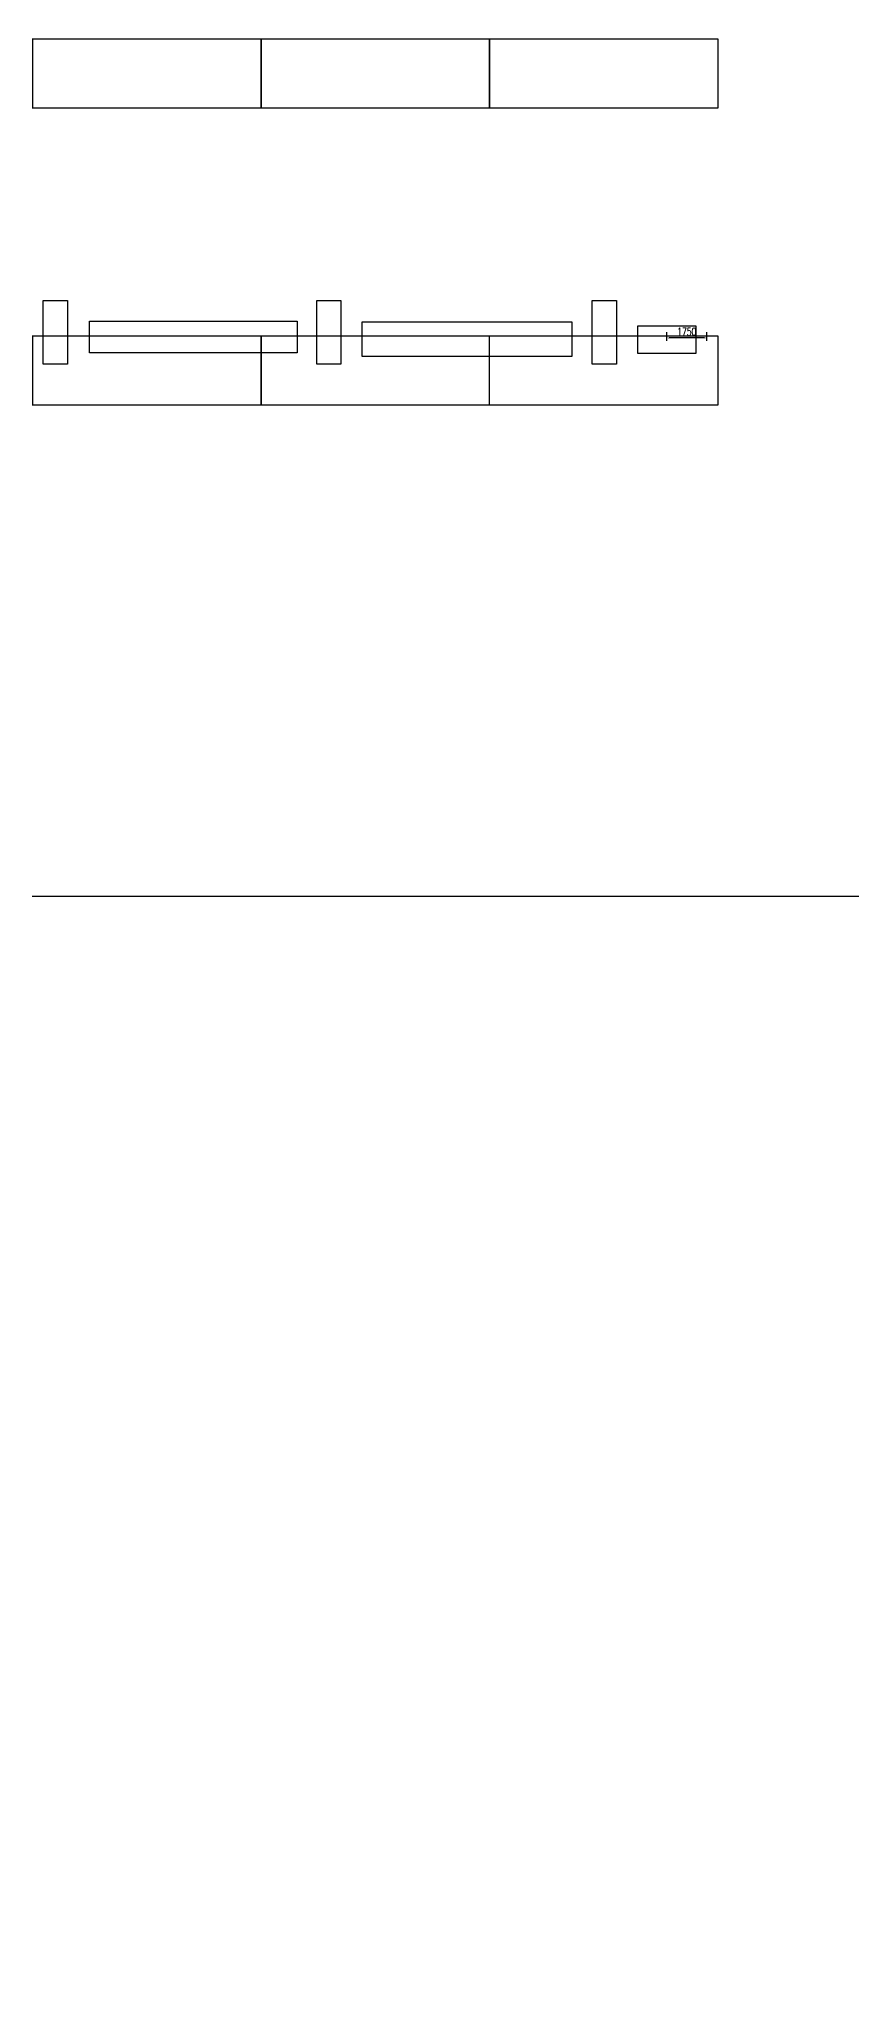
# Model space of a CAD drawing. Header units: millimetres. Extents: x -1546798 to -962116, y 1297493 to 1531173.
# Drawn here: x -1240991 to -1205439, y 1383091 to 1468688 of the extents above; entities that cross this region are included whole.
import ezdxf

# ---------------------------------------------------------------- set-up
doc = ezdxf.new("R2010")
doc.units = ezdxf.units.MM
doc.header["$LTSCALE"] = 10
doc.layers.get('0').update_dxf_attribs({"linetype": 'CONTINUOUS'})
doc.layers.get('DEFPOINTS').update_dxf_attribs({"linetype": 'CONTINUOUS'})
doc.layers.add('W-STEEL_FRAME钢架', color=3, linetype='CONTINUOUS')
doc.layers.add('W-WOOD_FLOOR木地板', color=30, linetype='CONTINUOUS')
doc.styles.add('STANDARD_T3', font='simplex.shx', dxfattribs={"width": 0.7, "bigfont": 'gbcbig.shx'})
doc.dimstyles.new('W&&100', dxfattribs={"dimtxt": 350, "dimasz": 100, "dimexe": 250, "dimexo": 300, "dimgap": 100, "dimtad": 1, "dimdec": 0, "dimzin": 0, "dimdsep": 46, "dimtxsty": 'STANDARD_T3', "dimcen": 0.09, "dimclrd": 1, "dimclre": 1, "dimclrt": 7, "dimazin": 2, "dimtfac": 1, "dimtdec": 0, "dimtix": 1, "dimtmove": 2, "dimatfit": 3, "dimfxl": 100, "dimtolj": 1, "dimtzin": 0, "dimarcsym": 0})

# ---------------------------------------------------------------- blocks, each defined once
blk = doc.blocks.new('*D833')
at = {"layer": 'DEFPOINTS', "color": 0, "transparency": 16777216}
for p in [(-1213535, 1455616), (-1213535, 1455188), (-1211785, 1455188)]:
    blk.add_point(p, dxfattribs=at)
at = {"layer": 'W-STEEL_FRAME钢架', "color": 1, "lineweight": -2, "transparency": 16777216}
for p, q in [((-1213535, 1455488), (-1213535, 1455866)), ((-1211885, 1455616), (-1213435, 1455616)), ((-1211785, 1455488), (-1211785, 1455866))]:
    blk.add_line(p, q, dxfattribs=at)
at = {"layer": 'W-STEEL_FRAME钢架', "color": 1, "transparency": 16777216}
for points in [[(-1213435, 1455633), (-1213435, 1455599), (-1213535, 1455616)], [(-1211885, 1455633), (-1211885, 1455599), (-1211785, 1455616)]]:
    blk.add_solid(points, dxfattribs=at)
at = {"layer": 'W-STEEL_FRAME钢架', "color": 7, "transparency": 16777216, "insert": (-1212660, 1455891), "char_height": 350, "attachment_point": 5, "style": 'STANDARD_T3'}
blk.add_mtext('\\A1;1750', dxfattribs=at)

msp = doc.modelspace()

# ---------------------------------------------------------------- linework, layer by layer
msp.add_line((-1475893.5, 1431195), (-1238233.7, 1431195))
msp.add_lwpolyline([(-1475893.5, 1431195), (-962116.5, 1431195), (-962116.5, 1297493.4), (-1475893.5, 1297493.4)], close=True)
at = {"layer": 'W-STEEL_FRAME钢架', "color": 1}
for points in [[(-1241285.5, 1465688.2), (-1231285.5, 1465688.2), (-1231285.5, 1468688.2), (-1241285.5, 1468688.2)], [(-1231285.5, 1465688.2), (-1221285.5, 1465688.2), (-1221285.5, 1468688.2), (-1231285.5, 1468688.2)], [(-1221285.5, 1465688.2), (-1211285.5, 1465688.2), (-1211285.5, 1468688.2), (-1221285.5, 1468688.2)], [(-1241285.5, 1452688.2), (-1231285.5, 1452688.2), (-1231285.5, 1455688.2), (-1241285.5, 1455688.2)], [(-1231285.5, 1452688.2), (-1221285.5, 1452688.2), (-1221285.5, 1455688.2), (-1231285.5, 1455688.2)]]:
    msp.add_lwpolyline(points, close=True, dxfattribs=at)
at = {"layer": 'W-STEEL_FRAME钢架', "color": 0}
for points in [[(-1240807.8, 1457257.6), (-1239750.7, 1457257.6), (-1239750.7, 1454467.8), (-1240807.8, 1454467.8)], [(-1228843.5, 1457257.6), (-1227786.4, 1457257.6), (-1227786.4, 1454467.8), (-1228843.5, 1454467.8)], [(-1216793.7, 1457257.6), (-1215736.6, 1457257.6), (-1215736.6, 1454467.8), (-1216793.7, 1454467.8)], [(-1214802.4, 1456142), (-1212257, 1456142), (-1212257, 1454939.5), (-1214802.4, 1454939.5)]]:
    msp.add_lwpolyline(points, close=True, dxfattribs=at)
at = {"layer": 'W-STEEL_FRAME钢架', "color": 5}
msp.add_lwpolyline([(-1238789.2, 1456349.3), (-1229700.3, 1456349.3), (-1229700.3, 1454967.1), (-1238789.2, 1454967.1)], close=True, dxfattribs=at)
at = {"layer": 'W-STEEL_FRAME钢架', "color": 4}
msp.add_lwpolyline([(-1226858.4, 1456321.7), (-1217686.5, 1456321.7), (-1217686.5, 1454801.3), (-1226858.4, 1454801.3)], close=True, dxfattribs=at)
at = {"layer": 'W-WOOD_FLOOR木地板', "color": 1}
for points in [[(-1261285.5, 1465688.2), (-1211285.5, 1465688.2), (-1211285.5, 1468688.2), (-1261285.5, 1468688.2)], [(-1261285.5, 1452688.2), (-1211285.5, 1452688.2), (-1211285.5, 1455688.2), (-1261285.5, 1455688.2)]]:
    msp.add_lwpolyline(points, close=True, dxfattribs=at)

# ---------------------------------------------------------------- dimensions: what is measured, and where the dimension line sits
at = {"layer": 'W-STEEL_FRAME钢架', "color": 0}
dim = msp.add_linear_dim(base=(-1213535.5, 1455616), p1=(-1211785.5, 1455188.2), p2=(-1213535.5, 1455188.2), dimstyle='W&&100', dxfattribs=at)
dim.commit()
dim.dimension.update_dxf_attribs({"geometry": '*D833', "text_midpoint": (-1212660.5, 1455891)})

doc.saveas('drawing.dxf')
